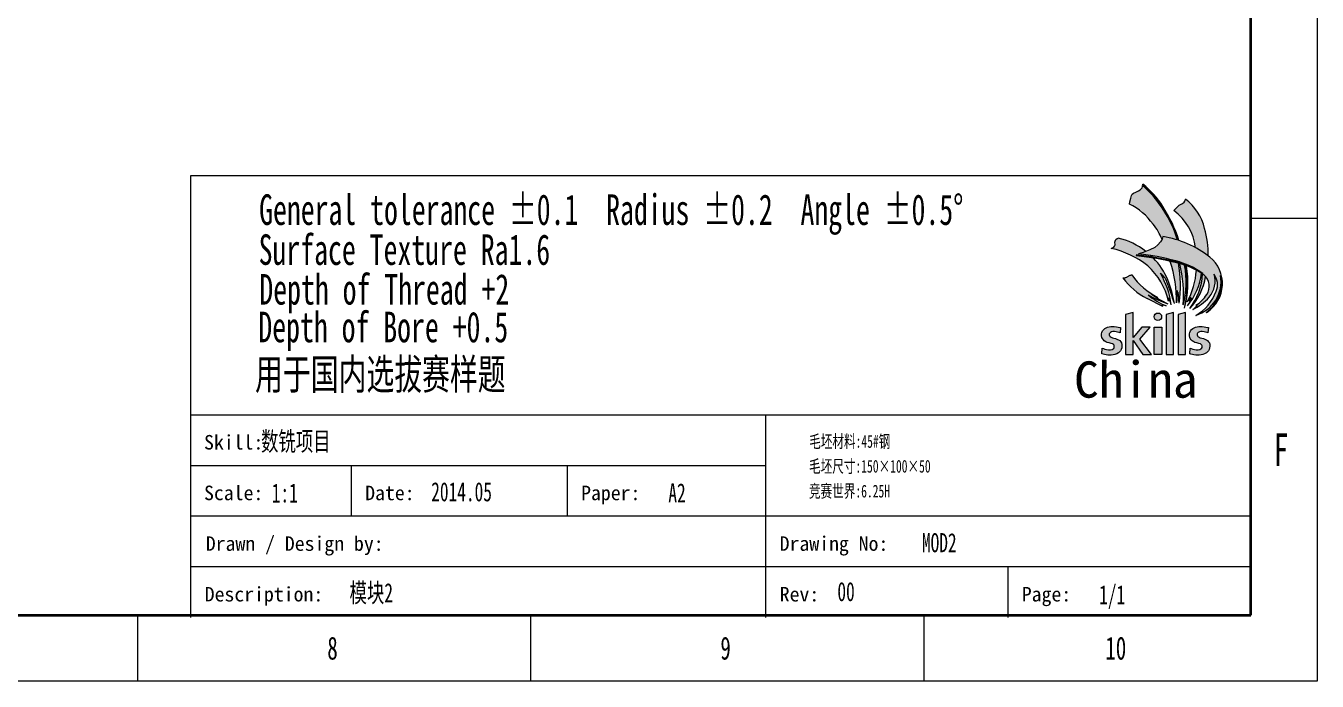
# Model space of a CAD drawing. Header units: millimetres. Extents: x 1769 to 2397, y -666 to -223.
# Drawn here: x 2190.7 to 2396.7, y -666.2 to -561.6 of the extents above; entities that cross this region are included whole.
import ezdxf

# ---------------------------------------------------------------- set-up
doc = ezdxf.new("R2010")
doc.units = ezdxf.units.MM
for name, color, linetype, lineweight in [('ACAD0', 7, 'Continuous', 0), ('ACADLOGO', 7, 'Continuous', 0), ('ACADTitle Block', 7, 'Continuous', 0), ('EB0', 7, 'Continuous', 35)]:
    doc.layers.add(name, color=color, linetype=linetype, lineweight=lineweight)
doc.styles.add('UserTxtStyle1', font='')
doc.styles.add('UserTxtStyle2', font='', dxfattribs={"width": 0.667})
doc.styles.add('标准', font='', dxfattribs={"width": 0.667})
doc.styles.get('UserTxtStyle1').set_extended_font_data('宋体')
doc.styles.get('UserTxtStyle2').set_extended_font_data('宋体')
doc.styles.get('标准').set_extended_font_data('宋体')

msp = doc.modelspace()

# ---------------------------------------------------------------- hatches: boundary and pattern name
at = {"layer": 'ACADLOGO', "linetype": 'Continuous'}
h = msp.add_hatch(color=0, dxfattribs=at)
edge = h.paths.add_edge_path(flags=0)
edge.add_line((2368.871767838812, -587.1145269222765), (2368.851703838812, -587.285070922276))
edge.add_line((2368.851703838812, -587.2850709222761), (2368.811575838812, -587.4606309222767))
edge.add_line((2368.811575838812, -587.4606309222764), (2368.69119183881, -587.601078922278))
edge.add_line((2368.69119183881, -587.6010789222779), (2368.500583838812, -587.8117509222762))
edge.add_line((2368.500583838812, -587.8117509222762), (2368.204639838812, -587.9873109222763))
edge.add_line((2368.204639838812, -587.9873109222764), (2367.798343838812, -588.1879509222765))
edge.add_line((2367.798343838812, -588.1879509222766), (2367.442207838812, -588.3183669222766))
edge.add_line((2367.442207838812, -588.3183669222766), (2367.226519838812, -588.4939269222767))
edge.add_line((2367.226519838811, -588.4939269222767), (2367.086071838811, -588.7196469222765))
edge.add_line((2367.086071838812, -588.7196469222764), (2366.965687838812, -589.1108949222762))
edge.add_line((2366.965687838811, -589.1108949222763), (2366.855335838811, -589.7027829222798))
edge.add_line((2366.855335838811, -589.7027829222797), (2366.770063838811, -590.0689509222773))
edge.add_arc((2362.151089878538, -599.2725144459642), 10.29759690317237, 35.52355867854192, 63.3493902927853, ccw=False)
edge.add_arc((2363.984042079858, -598.8431671827501), 8.586203224020808, 21.361839735074398, 40.30416290533918, ccw=False)
edge.add_line((2371.980361339844, -595.7155859933076), (2372.004304589032, -595.6765473805626))
edge.add_line((2372.004304589031, -595.6765473805625), (2372.091170481652, -595.2425154754438))
edge.add_arc((2369.432406754117, -611.4257950554887), 16.40023056315815, 72.17100237063869, 80.67017738832612, ccw=False)
edge.add_arc((2355.985075457242, -601.5243852789841), 19.33160258223776, 17.18350098124907, 48.1938310651717)
h = msp.add_hatch(color=0, dxfattribs=at)
edge = h.paths.add_edge_path(flags=0)
edge.add_line((2375.698543838812, -589.2864549222764), (2375.668447838812, -589.4820789222767))
edge.add_line((2375.668447838812, -589.4820789222766), (2375.598223838814, -589.5874149222749))
edge.add_line((2375.598223838813, -589.5874149222751), (2375.477839838812, -589.7529429222768))
edge.add_line((2375.477839838811, -589.7529429222767), (2375.247103838812, -589.9636149222761))
edge.add_line((2375.247103838812, -589.9636149222762), (2375.021383838812, -590.1140949222765))
edge.add_line((2375.021383838813, -590.1140949222764), (2374.695343838813, -590.2445109222766))
edge.add_line((2374.695343838812, -590.2445109222766), (2374.379335838808, -590.5504869222736))
edge.add_line((2374.379335838808, -590.5504869222735), (2374.153615838813, -590.7711909222764))
edge.add_line((2374.153615838813, -590.7711909222763), (2373.877735838812, -591.1172949222764))
edge.add_arc((2368.659544265188, -598.1088250333911), 8.724162801877561, 6.996240907547474, 53.26384797788438, ccw=False)
edge.add_arc((2369.43240675412, -611.4257950554789), 16.40023056314818, 52.82346447024332, 61.257910540370176, ccw=False)
edge.add_arc((2362.62425823845, -598.3059234184881), 16.71844528403523, 359.8199478244997, 375.0621147380313)
edge.add_arc((2370.744523852984, -595.8848729215541), 8.251147442215258, 13.48081842133789, 53.10117937491386)
h = msp.add_hatch(color=0, dxfattribs=at)
edge = h.paths.add_edge_path(flags=0)
edge.add_line((2364.951832590071, -595.5017351865639), (2364.833246554389, -595.5525228830853))
edge.add_line((2364.833246554388, -595.5525228830851), (2364.621486156902, -595.7556738456825))
edge.add_line((2364.621486156902, -595.7556738456825), (2364.485959449238, -595.9926834491389))
edge.add_line((2364.485959449239, -595.992683449139), (2364.460548108314, -596.1450467152149))
edge.add_line((2364.460548108314, -596.1450467152148), (2364.469018777258, -596.5598132564976))
edge.add_line((2364.469018777258, -596.5598132564977), (2364.375620004823, -596.8042321128969))
edge.add_line((2364.375620004823, -596.8042321128968), (2364.279628856759, -596.9398506014713))
edge.add_line((2364.279628856758, -596.9398506014712), (2364.057856548767, -597.0820849231297))
edge.add_line((2364.057856548768, -597.0820849231299), (2363.854045748063, -597.1494124671293))
edge.add_arc((2360.588641485546, -611.5450203179788), 14.76131397921975, 51.81833204764189, 77.2196730356381, ccw=False)
edge.add_arc((2362.295039229137, -608.0200351351269), 10.9676970990285, 12.878216281048083, 47.4380273107671, ccw=False)
edge.add_line((2372.986854907152, -605.575560311487), (2372.985969916858, -605.0639681291022))
edge.add_arc((2371.038234024238, -605.8674715475787), 2.106962944834603, 7.993525239898418, 22.417715201899398, ccw=False)
edge.add_arc((2370.558541596623, -604.9236709077994), 2.64742220423409, 345.7693772199432, 351.2846473743101)
edge.add_arc((2370.051563683726, -606.8009216488628), 3.455023497831002, 10.851574001743074, 25.292054501785117, ccw=False)
edge.add_arc((2360.304875906972, -607.8820560046587), 13.25353398276987, 7.507249241403746, 30.6902848920855)
edge.add_arc((2369.689520377611, -603.7358888445364), 3.302499683228351, 22.040829745956785, 52.4529778923565, ccw=False)
edge.add_arc((2329.063923314441, -619.3978736710909), 46.84213137174986, 16.67766693672928, 21.150205348320583, ccw=False)
edge.add_arc((2356.646646863649, -608.6398698883842), 17.49623000824338, 8.827872235089899, 21.7338583045693)
edge.add_arc((2362.28615597386, -606.7548198432938), 11.56450371238421, 23.40492007291847, 44.16305710908706)
edge.add_arc((2363.220018342394, -643.4979892123337), 45.40106652646668, 80.66794682832526, 84.13948779156553)
edge.add_line((2367.855783735925, -598.3342147801985), (2367.870673414601, -598.2058768675752))
edge.add_arc((2363.234908021072, -643.3696512996718), 45.40106652642788, 80.88414259201198, 84.13948779156692, ccw=False)
edge.add_arc((2362.286155973812, -606.7548198433504), 11.56450371245889, 45.24914163079998, 47.12937342779782)
edge.add_arc((2363.452734119071, -638.3492410689136), 40.62644559504095, 80.50574931677018, 83.23258990699442)
edge.add_line((2368.240119904243, -598.0058522792898), (2368.935046379302, -597.7888361502194))
edge.add_line((2368.935046379303, -597.7888361502195), (2369.400568681693, -597.6376449554027))
edge.add_arc((2362.286155973861, -606.7548198432938), 11.5645037123838, 52.03398567503173, 76.67319147507472)
h = msp.add_hatch(color=0, dxfattribs=at)
edge = h.paths.add_edge_path(flags=0)
edge.add_arc((2374.549153823327, -603.6012607097249), 4.03125506737598, 305.0219720567988, 320.15764661938954, ccw=False)
edge.add_arc((2373.419080479517, -599.5415497451235), 8.126685986345288, 295.070706064348, 318.4506118764751)
edge.add_arc((2376.565714138542, -602.397012906422), 3.878186384504402, 319.188298739165, 377.1170222555376)
edge.add_arc((2378.0437167782, -602.9163348568194), 2.77919407329419, -22.649573049233823, 36.69614501656861, ccw=False)
edge.add_arc((2373.947100747026, -601.6498477355), 7.059429504856031, 298.7522710922288, 340.6699429281509, ccw=False)
edge.add_arc((2375.764340812867, -602.4387447475416), 5.6261369759057, 286.2940818205278, 369.6445470915586)
edge.add_arc((2375.938874606968, -602.7663627326043), 5.52020638195591, -56.38069604085882, 13.302906462239605, ccw=False)
edge.add_line((2378.995259108092, -607.3632303922913), (2379.156164527242, -607.3217995782381))
edge.add_arc((2376.176584374754, -602.7776410765911), 5.433900475091123, 303.2526391067685, 410.9735498392466)
edge.add_arc((2369.432406754118, -611.4257950554853), 16.40023056315444, 51.69433678803943, 80.67017738833012)
edge.add_line((2372.091170481652, -595.2425154754438), (2372.004304589032, -595.6765473805627))
edge.add_line((2372.004304589031, -595.6765473805627), (2371.729229761829, -596.125047062922))
edge.add_line((2371.729229761829, -596.1250470629219), (2371.323855929219, -596.6024821232503))
edge.add_line((2371.323855929219, -596.6024821232505), (2370.802661239402, -597.0220464276407))
edge.add_line((2370.802661239402, -597.0220464276405), (2370.03534668697, -597.3837397995807))
edge.add_line((2370.03534668697, -597.3837397995807), (2369.5141516642, -597.6007557521401))
edge.add_line((2369.5141516642, -597.6007557521401), (2368.935046379303, -597.7888361502188))
edge.add_line((2368.935046379303, -597.7888361502188), (2368.240119904244, -598.0058522792899))
edge.add_arc((2363.452734119074, -638.3492410688974), 40.62644559502441, 74.73642940440197, 83.23258990699912, ccw=False)
edge.add_arc((2371.597237172886, -610.3476996612284), 11.47881201218669, 53.049276522544176, 77.16063448157581, ccw=False)
edge.add_arc((2371.986371448729, -610.3450771237389), 11.24705326552896, 54.6256559468963, 78.00565915303162)
edge.add_arc((2363.234908021072, -643.3696512996877), 45.40106652644395, 75.86305699147712, 84.13948779156378)
edge.add_line((2367.8706734146, -598.2058768675753), (2367.855783735924, -598.3342147801986))
edge.add_arc((2363.220018342397, -643.4979892123005), 45.40106652643355, 75.86305699147562, 84.13948779156408, ccw=False)
edge.add_arc((2371.798470857348, -611.0707246639782), 11.86736249660118, 54.681727761157276, 77.78789682810492, ccw=False)
edge.add_arc((2377.180750092602, -603.1945045919305), 2.334749126251721, -34.74010416945288, 50.71047529177201, ccw=False)
edge.add_arc((2374.355099963532, -601.461959400751), 5.647093793401127, 302.24335315774823, 327.1524751589434, ccw=False)
edge.add_line((2377.367917114919, -606.2382132804959), (2377.644392344368, -606.183994903581))
h = msp.add_hatch(color=0, dxfattribs=at)
edge = h.paths.add_edge_path(flags=0)
edge.add_arc((2371.798470857324, -611.070724664091), 11.86736249671666, 76.41541564136084, 77.78789682810515)
edge.add_arc((2363.220018342423, -643.4979892121966), 45.4010665263263, 75.86305699147503, 77.18266177732058)
edge.add_arc((2354.355999771668, -605.4458645634885), 19.93061742801813, -1.2078975632616107, 18.17767584685589, ccw=False)
edge.add_arc((2479.541301836455, -610.7506801729024), 105.3723920474063, 176.2436448772048, 177.3430277867931, ccw=False)
edge.add_arc((2309.722475050783, -608.3847639098109), 64.83178735564381, 3.1777345665021812, 4.013283260198989, ccw=False)
edge.add_arc((2356.814430860362, -602.5970413247486), 17.77604507959235, 352.9106401115639, 355.1072302786982)
edge.add_arc((2361.992581946841, -606.1339996416151), 12.69499055855618, 1.0812998471611195, 9.159439275176908, ccw=False)
edge.add_arc((2355.786543370786, -603.0096119416975), 19.11767847199944, 351.3210308641015, 370.470529866463)
edge = h.paths.add_edge_path(flags=0)
edge.add_arc((2371.798470857349, -611.0707246639803), 11.86736249660305, 71.41686776271615, 75.34145320757085)
edge.add_arc((2353.218828601616, -604.7433657368703), 22.18957206388568, -3.687064887920826, 13.430121189079784, ccw=False)
edge.add_arc((2360.863706434364, -602.4948162128859), 14.9573881280117, 345.7749593067709, 370.2933914069721)
edge = h.paths.add_edge_path(flags=0)
edge.add_arc((2371.798470857408, -611.0707246638102), 11.86736249642325, 70.0155009876981, 70.6248180552723)
edge.add_arc((2358.79000599634, -602.83267232383), 17.20159472823665, -12.965085414683415, 9.89920390713769, ccw=False)
edge.add_arc((2360.919822210188, -602.6475029839663), 15.18189652465956, 344.5497847944736, 370.3575120436284)
h = msp.add_hatch(color=0, dxfattribs=at)
edge = h.paths.add_edge_path(flags=0)
edge.add_line((2372.641060493433, -606.3435604616251), (2372.083523503165, -606.1564616648153))
edge.add_arc((2372.075544429634, -606.1802385608611), 0.02507999999997534, 71.44922801326013, 224.9596994101157)
edge.add_line((2372.057797722076, -606.1979603206747), (2372.139769265785, -606.2800472595277))
edge.add_line((2372.139769265786, -606.2800472595276), (2371.995051268885, -606.2103229119332))
edge.add_arc((2371.97545675974, -606.2509927526922), 0.0451440000000345, 64.27548452742332, 226.1296737182818)
edge.add_line((2371.944170678476, -606.2835375196311), (2372.088161654699, -606.4219595704621))
edge.add_line((2372.088161654699, -606.4219595704623), (2369.583735941244, -605.1525211087145))
edge.add_arc((2374.43751177541, -595.5766957554694), 10.73571474305252, 215.8325445868341, 243.1205496540117, ccw=False)
edge.add_line((2365.733730450008, -601.8615793410078), (2365.80055459612, -601.8292160181765))
edge.add_line((2365.80055459612, -601.8292160181762), (2365.913876970574, -601.8341398106013))
edge.add_line((2365.913876970574, -601.8341398106014), (2366.02719967798, -601.8366016185581))
edge.add_line((2366.02719967798, -601.8366016185581), (2366.123277726897, -601.8193686098377))
edge.add_line((2366.123277726898, -601.8193686098379), (2366.219355442862, -601.784902768909))
edge.add_line((2366.219355442861, -601.7849027689089), (2366.344995763474, -601.7602843363185))
edge.add_line((2366.344995763474, -601.7602843363185), (2366.431219388872, -601.7085854866693))
edge.add_line((2366.431219388873, -601.7085854866694), (2366.495271310499, -601.6544246525519))
edge.add_line((2366.4952713105, -601.6544246525517), (2366.593812882059, -601.5756455623554))
edge.add_line((2366.593812882058, -601.5756455623556), (2366.670182416892, -601.5288703286199))
edge.add_line((2366.670182416892, -601.5288703286197), (2366.771187511093, -601.4944044876909))
edge.add_line((2366.771187511093, -601.4944044876908), (2366.899291354347, -601.44270546153))
edge.add_line((2366.899291354347, -601.44270546153), (2367.010150539112, -601.4033160046877))
edge.add_line((2367.010150539112, -601.4033160046878), (2367.111155300359, -601.3885448039242))
edge.add_line((2367.111155300358, -601.388544803924), (2367.165632437536, -601.3853957243008))
edge.add_arc((2376.518844137165, -594.7912907935237), 11.44398483641823, 215.1842076901024, 242.7986254400456)
edge.add_arc((2380.956637327863, -584.9067839333737), 22.27125071343218, 241.3439692478108, 244.2687931070939, ccw=False)
edge.add_arc((2378.687897290742, -593.0252468179043), 14.18732834029028, 233.6380495327023, 245.9339158963239)
edge.add_arc((2377.356484548824, -591.9873151194848), 14.6838534879806, 238.74461167749212, 252.3423397164299, ccw=False)
edge.add_arc((2376.970795430052, -596.13495101467), 11.08883724571541, 229.2858983786701, 247.0169449302683)
h = msp.add_hatch(color=0, dxfattribs=at)
edge = h.paths.add_edge_path(flags=0)
edge.add_arc((2371.798470857359, -611.0707246639612), 11.86736249658163, 56.87870708329248, 61.58428659893202)
edge.add_arc((2365.450400945815, -599.9373375507524), 12.01550239174629, 331.3470531972638, 356.68009985226934, ccw=False)
edge.add_arc((2371.761933081831, -602.1853187469707), 5.500828931066747, 320.3035781122948, 330.1128746053229)
edge.add_arc((2374.882358691198, -604.6541241289136), 1.671161333183613, 328.05697752487094, 350.62520234852417, ccw=False)
edge.add_arc((2373.474383575598, -603.1320962042272), 3.711673736317364, 319.5880576153234, 329.935491934773)
edge.add_arc((2372.087628808516, -603.5178112826649), 4.829422954611221, 324.8133535092609, 342.23229792363213, ccw=False)
edge.add_arc((2368.13784596722, -599.7924524400852), 10.23311346269655, 320.5057039825687, 352.4803446685187)
edge = h.paths.add_edge_path(flags=0)
edge.add_arc((2377.180750092599, -603.1945045919323), 2.334749126255703, 41.75054082280241, 50.71047529172193)
edge.add_arc((2371.798470857067, -611.0707246643921), 11.86736249710207, 54.68172776120056, 55.89980459671243)
edge.add_arc((2368.11332056556, -600.5246440012412), 10.36347624534542, 323.0995424720904, 356.0205519694335, ccw=False)
edge.add_arc((2369.453702960556, -600.1406899512839), 9.586827383982504, 316.4396219205403, 351.0035014117587)
for points in [[(2367.346903838812, -611.8640653484862), (2368.902410385264, -614.0855589222764), (2370.289384417744, -614.0855589222764), (2368.430359838812, -611.6628309222764), (2370.059213330056, -609.7216389222766), (2368.749628737399, -609.7216389222766), (2367.346903838812, -611.3933413595879), (2367.346903838812, -607.3691349222764), (2366.143063838812, -607.7202549222765), (2366.143063838812, -614.0855589222764), (2367.346903838812, -614.0855589222764)], [(2373.817543838812, -607.3691349222764), (2372.613703838811, -607.7202549222765), (2372.613703838811, -614.0855589222764), (2373.817543838812, -614.0855589222764)], [(2375.723623838812, -607.3691349222764), (2374.519783838812, -607.7202549222765), (2374.519783838812, -614.0855589222764), (2375.723623838812, -614.0855589222764)], [(2362.366015838812, -613.9852389222764), (2362.436239838812, -613.0622949222765), (2362.606783838812, -613.1525829222766), (2362.842535838811, -613.2378549222766), (2363.108383838811, -613.3181109222766), (2363.404327838812, -613.3532229222764), (2363.730367838812, -613.3582389222764), (2363.986183838811, -613.3080789222764), (2364.156727838812, -613.2127749222765), (2364.257047838812, -613.1124549222765), (2364.322255838812, -612.9970869222765), (2364.342319838812, -612.8817189222765), (2364.342319838812, -612.7262229222764), (2364.312223838812, -612.6058389222766), (2364.206887838812, -612.4754229222766), (2364.081487838812, -612.4051989222763), (2363.830687838812, -612.3199269222765), (2363.514679838811, -612.2497029222765), (2363.193655838812, -612.1493829222765), (2362.993015838812, -612.0540789222765), (2362.752247838812, -611.9086149222763), (2362.606783838812, -611.7631509222764), (2362.446271838811, -611.5574949222765), (2362.366015838812, -611.3769189222763), (2362.320871838812, -611.0960229222763), (2362.315855838812, -610.8101109222765), (2362.350967838812, -610.5793749222765), (2362.486399838813, -610.3034949222764), (2362.661959838812, -610.0827909222766), (2362.852567838812, -609.9323109222765), (2363.058223838812, -609.8219589222764), (2363.268895838812, -609.7366869222766), (2363.529727838813, -609.6614469222765), (2363.800591838812, -609.6213189222766), (2364.031327838812, -609.6012549222766), (2364.357367838811, -609.6213189222766), (2364.678391838812, -609.6664629222763), (2364.949255838812, -609.7015749222766), (2365.215103838812, -609.7617669222765), (2365.350535838812, -609.7868469222764), (2365.265263838812, -610.6395669222765), (2365.124815838812, -610.5843909222764), (2364.874015838812, -610.5241989222765), (2364.653311838812, -610.4640069222763), (2364.367399838812, -610.4339109222764), (2364.136663838812, -610.4339109222764), (2363.895895838812, -610.4740389222765), (2363.730367838812, -610.5593109222765), (2363.620015838812, -610.6696629222764), (2363.554807838812, -610.7749989222765), (2363.534743838812, -610.9455429222766), (2363.574871838812, -611.1160869222764), (2363.675191838812, -611.2364709222765), (2363.855767838812, -611.3468229222766), (2364.046375838811, -611.4070149222765), (2364.302191838812, -611.4772389222766), (2364.568039838812, -611.5625109222764), (2364.863983838812, -611.6778789222766), (2365.039543838812, -611.7631509222764), (2365.220119838812, -611.8785189222764), (2365.375615838812, -612.0691269222765), (2365.490983838811, -612.2547189222765), (2365.546159838812, -612.4754229222766), (2365.556191838812, -612.7362549222765), (2365.531111838813, -613.0121349222765), (2365.470919838812, -613.2729669222764), (2365.350535838812, -613.4836389222766), (2365.205071838812, -613.6792629222765), (2365.014463838812, -613.8498069222766), (2364.733567838812, -613.9752069222765), (2364.442639838811, -614.1006069222764), (2364.166759838812, -614.1658149222766), (2363.870815838812, -614.1908949222765), (2363.319055838811, -614.1858789222764), (2363.033143838812, -614.1507669222764), (2362.777327838812, -614.1006069222764), (2362.561639838812, -614.0454309222765)], [(2376.395767838811, -613.9852389222764), (2376.465991838812, -613.0622949222765), (2376.636535838812, -613.1525829222766), (2376.872287838812, -613.2378549222766), (2377.138135838813, -613.3181109222766), (2377.434079838812, -613.3532229222764), (2377.760119838812, -613.3582389222764), (2378.015935838812, -613.3080789222764), (2378.186479838811, -613.2127749222765), (2378.286799838812, -613.1124549222765), (2378.352007838812, -612.9970869222765), (2378.372071838812, -612.8817189222765), (2378.372071838812, -612.7262229222764), (2378.341975838812, -612.6058389222766), (2378.236639838812, -612.4754229222766), (2378.111239838811, -612.4051989222763), (2377.860439838812, -612.3199269222765), (2377.544431838812, -612.2497029222765), (2377.223407838812, -612.1493829222765), (2377.022767838812, -612.0540789222765), (2376.781999838812, -611.9086149222763), (2376.636535838812, -611.7631509222764), (2376.476023838812, -611.5574949222765), (2376.395767838811, -611.3769189222763), (2376.350623838812, -611.0960229222763), (2376.345607838812, -610.8101109222765), (2376.380719838812, -610.5793749222765), (2376.516151838811, -610.3034949222764), (2376.691711838812, -610.0827909222766), (2376.882319838812, -609.9323109222765), (2377.087975838812, -609.8219589222764), (2377.298647838812, -609.7366869222766), (2377.559479838811, -609.6614469222765), (2377.830343838812, -609.6213189222766), (2378.061079838812, -609.6012549222766), (2378.387119838812, -609.6213189222766), (2378.708143838812, -609.6664629222763), (2378.979007838811, -609.7015749222766), (2379.244855838812, -609.7617669222765), (2379.380287838812, -609.7868469222764), (2379.295015838811, -610.6395669222765), (2379.154567838812, -610.5843909222764), (2378.903767838811, -610.5241989222765), (2378.683063838812, -610.4640069222763), (2378.397151838812, -610.4339109222764), (2378.166415838812, -610.4339109222764), (2377.925647838812, -610.4740389222765), (2377.760119838812, -610.5593109222765), (2377.649767838811, -610.6696629222764), (2377.584559838811, -610.7749989222765), (2377.564495838812, -610.9455429222766), (2377.604623838813, -611.1160869222764), (2377.704943838812, -611.2364709222765), (2377.885519838812, -611.3468229222766), (2378.076127838812, -611.4070149222765), (2378.331943838812, -611.4772389222766), (2378.597791838812, -611.5625109222764), (2378.893735838812, -611.6778789222766), (2379.069295838812, -611.7631509222764), (2379.249871838812, -611.8785189222764), (2379.405367838812, -612.0691269222765), (2379.520735838812, -612.2547189222765), (2379.575911838812, -612.4754229222766), (2379.585943838812, -612.7362549222765), (2379.560863838812, -613.0121349222765), (2379.500671838812, -613.2729669222764), (2379.380287838812, -613.4836389222766), (2379.234823838812, -613.6792629222765), (2379.044215838812, -613.8498069222766), (2378.763319838812, -613.9752069222765), (2378.472391838813, -614.1006069222764), (2378.196511838812, -614.1658149222766), (2377.900567838812, -614.1908949222765), (2377.348807838812, -614.1858789222764), (2377.062895838812, -614.1507669222764), (2376.807079838812, -614.1006069222764), (2376.591391838812, -614.0454309222765)]]:
    msp.add_hatch(color=0, dxfattribs=at).paths.add_polyline_path(points, flags=0)
h = msp.add_hatch(color=0, dxfattribs=at)
h.paths.add_polyline_path([(2371.906447838812, -609.7216389222766), (2371.911463838812, -609.7266549222765), (2371.911463838812, -614.0855589222764), (2370.707623838813, -614.0855589222764), (2370.707623838813, -609.7216389222766)], flags=0)
edge = h.paths.add_edge_path(flags=0)
edge.add_arc((2371.307035838811, -608.0663589222764), 0.5994120000000223, 0, 360)
at = {"layer": 'ACADTitle Block', "linetype": 'Continuous'}
h = msp.add_hatch(color=0, dxfattribs=at)
edge = h.paths.add_edge_path(flags=0)
edge.add_line((2368.920852943827, -586.894539872122), (2368.911895838813, -586.9841109222763))
edge.add_arc((2359.818798565068, -598.1708473647337), 14.41622316221398, 32.16934978381238, 50.894191698354405, ccw=False)
edge.add_arc((2353.350218447912, -602.6992569698424), 22.30616166577614, 17.86999953546251, 33.16903923594708, ccw=False)
edge.add_arc((2369.432406755423, -611.425795051567), 16.40023055902463, 71.38039949531048, 71.70637110947558, ccw=False)
edge.add_arc((2353.350626798024, -602.699109715173), 22.38096786809986, 17.72846148185041, 33.16593505644961)
edge.add_arc((2359.818798565069, -598.1708473647346), 14.49146316221449, 32.16934978378566, 51.09008821520163)

# ---------------------------------------------------------------- linework, layer by layer
at = {"layer": 'ACAD0', "color": 0, "linetype": 'Continuous'}
for p, q in [((2216.969687989724, -585.5763281139087), (2216.969687989724, -656.0949478934145)), ((2385.982593146461, -585.5763281139072), (2216.969687989724, -585.5763281139083)), ((2385.982593146461, -623.7549478934139), (2216.969687989724, -623.7549478934139)), ((2308.717047478401, -623.7549478934139), (2308.717047478401, -648.0099478934145)), ((2308.717047478401, -631.8399478934142), (2216.969687989724, -631.8399478934142)), ((2242.577538947781, -631.839947893414), (2242.577538947781, -639.9249478934142)), ((2277.033822904825, -631.8399478934142), (2277.033822904825, -639.9249478934142)), ((2288.710516672855, -639.9249478934142), (2216.969687989724, -639.9249478934142)), ((2385.982593146462, -639.9249478934142), (2288.710516672855, -639.9249478934142)), ((2385.982593146461, -648.009947893414), (2216.969687989724, -648.009947893414)), ((2308.717047478401, -648.0099478934145), (2308.717047478401, -656.0949478934141)), ((2347.349820312431, -648.0099478934138), (2347.349820312431, -656.0949478934136))]:
    msp.add_line(p, q, dxfattribs=at)
at = {"layer": 'ACADLOGO', "color": 5, "linetype": 'Continuous'}
for p, q in [((2368.851703838811, -587.2850709222765), (2368.871767838811, -587.1145269222767)), ((2368.911895838812, -586.9841109222765), (2368.920852943827, -586.8945398721222)), ((2366.855335838812, -589.7027829222767), (2366.965687838811, -589.1108949222765)), ((2366.965687838811, -589.1108949222765), (2367.086071838811, -588.7196469222766)), ((2367.086071838811, -588.7196469222766), (2367.226519838811, -588.4939269222765)), ((2367.226519838811, -588.4939269222765), (2367.442207838812, -588.3183669222766)), ((2367.442207838812, -588.3183669222766), (2367.798343838811, -588.1879509222766)), ((2367.798343838811, -588.1879509222766), (2368.204639838811, -587.9873109222766)), ((2368.204639838811, -587.9873109222766), (2368.500583838812, -587.8117509222767)), ((2368.500583838812, -587.8117509222767), (2368.691191838811, -587.6010789222765)), ((2368.691191838811, -587.6010789222765), (2368.811575838811, -587.4606309222767)), ((2368.811575838811, -587.4606309222767), (2368.851703838811, -587.2850709222765)), ((2366.770063838811, -590.0689509222774), (2366.855335838812, -589.7027829222767))]:
    msp.add_line(p, q, dxfattribs=at)
at = {"layer": 'ACADLOGO', "color": 96, "linetype": 'Continuous'}
for p, q in [((2375.668447838812, -589.4820789222766), (2375.698543838812, -589.2864549222767)), ((2373.877735838812, -591.1172949222765), (2374.153615838812, -590.7711909222766)), ((2374.153615838812, -590.7711909222766), (2374.379335838812, -590.5504869222765)), ((2374.379335838812, -590.5504869222765), (2374.695343838812, -590.2445109222766)), ((2374.695343838812, -590.2445109222766), (2375.021383838812, -590.1140949222764)), ((2375.021383838812, -590.1140949222764), (2375.247103838811, -589.9636149222766)), ((2375.247103838811, -589.9636149222766), (2375.477839838812, -589.7529429222767)), ((2375.477839838812, -589.7529429222767), (2375.598223838811, -589.5874149222765)), ((2375.598223838811, -589.5874149222765), (2375.668447838812, -589.4820789222766))]:
    msp.add_line(p, q, dxfattribs=at)
at = {"layer": 'ACADLOGO', "color": 1, "linetype": 'Continuous'}
for p, q in [((2364.833246554388, -595.5525228830853), (2364.951832590071, -595.5017351865639)), ((2363.854045748062, -597.1494124671293), (2364.057856548768, -597.0820849231299)), ((2364.057856548768, -597.0820849231299), (2364.279628856758, -596.9398506014712)), ((2364.279628856758, -596.9398506014712), (2364.375620004823, -596.8042321128968)), ((2364.375620004823, -596.8042321128968), (2364.469018777258, -596.5598132564973)), ((2364.460548108314, -596.1450467152155), (2364.485959449238, -595.9926834491395)), ((2364.469018777258, -596.5598132564973), (2364.460548108314, -596.1450467152155)), ((2364.485959449238, -595.9926834491395), (2364.621486156902, -595.7556738456827)), ((2364.621486156902, -595.7556738456827), (2364.833246554388, -595.5525228830853)), ((2372.985969916858, -605.0639681291024), (2372.986854907152, -605.575560311487))]:
    msp.add_line(p, q, dxfattribs=at)
at = {"layer": 'ACADLOGO', "color": 2, "linetype": 'Continuous'}
for p, q in [((2372.091170481652, -595.2425154754441), (2372.004304589031, -595.676547380563)), ((2370.03534668697, -597.3837397995807), (2369.514151664199, -597.6007557521403)), ((2370.802661239402, -597.0220464276407), (2370.03534668697, -597.3837397995807)), ((2371.323855929219, -596.6024821232505), (2370.802661239402, -597.0220464276407)), ((2371.729229761829, -596.1250470629221), (2371.323855929219, -596.6024821232505)), ((2372.004304589031, -595.676547380563), (2371.729229761829, -596.1250470629221)), ((2367.8706734146, -598.2058768675755), (2367.855783735925, -598.3342147801987)), ((2368.935046379302, -597.7888361502188), (2368.240119904243, -598.00585227929)), ((2369.514151664199, -597.6007557521403), (2368.935046379302, -597.7888361502188)), ((2377.367917114918, -606.2382132804961), (2377.644392344368, -606.1839949035813)), ((2378.995259108092, -607.3632303922915), (2379.156164527242, -607.3217995782383))]:
    msp.add_line(p, q, dxfattribs=at)
at = {"layer": 'ACADLOGO', "linetype": 'Continuous'}
for p, q in [((2366.431219388873, -601.7085854866694), (2366.495271310499, -601.6544246525519)), ((2366.495271310499, -601.6544246525519), (2366.593812882058, -601.5756455623556)), ((2366.593812882058, -601.5756455623556), (2366.670182416892, -601.52887032862)), ((2366.670182416892, -601.52887032862), (2366.771187511092, -601.494404487691)), ((2366.771187511092, -601.494404487691), (2366.899291354346, -601.44270546153)), ((2366.899291354346, -601.44270546153), (2367.010150539111, -601.4033160046878)), ((2367.010150539111, -601.4033160046878), (2367.111155300358, -601.3885448039242)), ((2367.111155300358, -601.3885448039242), (2367.165632437536, -601.385395724301)), ((2365.733730450008, -601.8615793410078), (2365.80055459612, -601.8292160181765)), ((2365.80055459612, -601.8292160181765), (2365.913876970573, -601.8341398106016)), ((2365.913876970573, -601.8341398106016), (2366.02719967798, -601.8366016185581)), ((2366.02719967798, -601.8366016185581), (2366.123277726897, -601.8193686098381)), ((2366.123277726897, -601.8193686098381), (2366.219355442861, -601.7849027689091)), ((2366.219355442861, -601.7849027689091), (2366.344995763474, -601.7602843363187)), ((2366.344995763474, -601.7602843363187), (2366.431219388873, -601.7085854866694)), ((2372.088161654699, -606.4219595704623), (2369.583735941244, -605.1525211087145)), ((2371.944170678476, -606.2835375196313), (2372.088161654699, -606.4219595704623)), ((2372.139769265785, -606.2800472595276), (2371.995051268885, -606.2103229119333)), ((2372.057797722076, -606.1979603206747), (2372.139769265785, -606.2800472595276)), ((2372.641060493432, -606.3435604616251), (2372.083523503165, -606.1564616648153)), ((2372.641060493416, -606.3435604616244), (2372.641060493432, -606.3435604616251))]:
    msp.add_line(p, q, dxfattribs=at)
at = {"layer": 'ACADLOGO', "color": 0, "linetype": 'Continuous'}
for p, q in [((2367.346903838812, -607.3691349222767), (2366.143063838812, -607.7202549222767)), ((2366.143063838812, -607.7202549222767), (2366.143063838812, -614.0855589222766)), ((2367.346903838812, -611.3933413595881), (2367.346903838812, -607.3691349222767)), ((2373.817543838812, -607.3691349222767), (2372.613703838811, -607.7202549222767)), ((2372.613703838811, -607.7202549222767), (2372.613703838811, -614.0855589222766)), ((2373.817543838812, -614.0855589222766), (2373.817543838812, -607.3691349222767)), ((2375.723623838812, -607.3691349222767), (2374.519783838811, -607.7202549222767)), ((2374.519783838811, -607.7202549222767), (2374.519783838811, -614.0855589222766)), ((2375.723623838812, -614.0855589222766), (2375.723623838812, -607.3691349222767)), ((2362.852567838811, -609.9323109222765), (2363.058223838812, -609.8219589222766)), ((2363.058223838812, -609.8219589222766), (2363.268895838812, -609.7366869222766)), ((2363.268895838812, -609.7366869222766), (2363.529727838812, -609.6614469222765)), ((2363.529727838812, -609.6614469222765), (2363.800591838812, -609.6213189222766)), ((2363.800591838812, -609.6213189222766), (2364.031327838812, -609.6012549222766)), ((2364.031327838812, -609.6012549222766), (2364.357367838811, -609.6213189222766)), ((2364.357367838811, -609.6213189222766), (2364.678391838812, -609.6664629222765)), ((2364.678391838812, -609.6664629222765), (2364.949255838812, -609.7015749222766)), ((2364.949255838812, -609.7015749222766), (2365.215103838812, -609.7617669222767)), ((2365.215103838812, -609.7617669222767), (2365.350535838812, -609.7868469222766)), ((2365.350535838812, -609.7868469222766), (2365.265263838811, -610.6395669222765)), ((2368.749628737398, -609.7216389222766), (2367.346903838812, -611.3933413595881)), ((2368.430359838811, -611.6628309222766), (2370.059213330056, -609.7216389222766)), ((2370.059213330056, -609.7216389222766), (2368.749628737398, -609.7216389222766)), ((2370.707623838812, -609.7216389222766), (2371.906447838812, -609.7216389222766)), ((2370.707623838812, -614.0855589222766), (2370.707623838812, -609.7216389222766)), ((2371.906447838812, -609.7216389222766), (2371.911463838812, -609.7266549222767)), ((2371.911463838812, -609.7266549222767), (2371.911463838812, -614.0855589222766)), ((2376.882319838812, -609.9323109222765), (2377.087975838812, -609.8219589222766)), ((2377.087975838812, -609.8219589222766), (2377.298647838811, -609.7366869222766)), ((2377.298647838811, -609.7366869222766), (2377.559479838811, -609.6614469222765)), ((2377.559479838811, -609.6614469222765), (2377.830343838812, -609.6213189222766)), ((2377.830343838812, -609.6213189222766), (2378.061079838812, -609.6012549222766)), ((2378.061079838812, -609.6012549222766), (2378.387119838811, -609.6213189222766)), ((2378.387119838811, -609.6213189222766), (2378.708143838811, -609.6664629222765)), ((2378.708143838811, -609.6664629222765), (2378.979007838811, -609.7015749222766)), ((2378.979007838811, -609.7015749222766), (2379.244855838812, -609.7617669222767)), ((2379.244855838812, -609.7617669222767), (2379.380287838811, -609.7868469222766)), ((2379.380287838811, -609.7868469222766), (2379.295015838811, -610.6395669222765)), ((2362.315855838811, -610.8101109222765), (2362.350967838811, -610.5793749222765)), ((2362.320871838812, -611.0960229222766), (2362.315855838811, -610.8101109222765)), ((2362.366015838812, -611.3769189222766), (2362.320871838812, -611.0960229222766)), ((2362.350967838811, -610.5793749222765), (2362.486399838812, -610.3034949222766)), ((2362.446271838811, -611.5574949222765), (2362.366015838812, -611.3769189222766)), ((2362.606783838812, -611.7631509222766), (2362.446271838811, -611.5574949222765)), ((2362.486399838812, -610.3034949222766), (2362.661959838812, -610.0827909222766)), ((2362.752247838811, -611.9086149222766), (2362.606783838812, -611.7631509222766)), ((2362.661959838812, -610.0827909222766), (2362.852567838811, -609.9323109222765)), ((2362.993015838812, -612.0540789222765), (2362.752247838811, -611.9086149222766)), ((2363.554807838812, -610.7749989222765), (2363.534743838812, -610.9455429222766)), ((2363.534743838812, -610.9455429222766), (2363.574871838812, -611.1160869222766)), ((2363.620015838811, -610.6696629222766), (2363.554807838812, -610.7749989222765)), ((2363.574871838812, -611.1160869222766), (2363.675191838812, -611.2364709222767)), ((2363.730367838812, -610.5593109222765), (2363.620015838811, -610.6696629222766)), ((2363.675191838812, -611.2364709222767), (2363.855767838812, -611.3468229222766)), ((2363.895895838812, -610.4740389222765), (2363.730367838812, -610.5593109222765)), ((2363.855767838812, -611.3468229222766), (2364.046375838811, -611.4070149222765)), ((2364.136663838812, -610.4339109222766), (2363.895895838812, -610.4740389222765)), ((2364.046375838811, -611.4070149222765), (2364.302191838812, -611.4772389222766)), ((2364.367399838812, -610.4339109222766), (2364.136663838812, -610.4339109222766)), ((2364.302191838812, -611.4772389222766), (2364.568039838811, -611.5625109222766)), ((2364.653311838812, -610.4640069222766), (2364.367399838812, -610.4339109222766)), ((2364.568039838811, -611.5625109222766), (2364.863983838811, -611.6778789222766)), ((2364.874015838812, -610.5241989222767), (2364.653311838812, -610.4640069222766)), ((2364.863983838811, -611.6778789222766), (2365.039543838811, -611.7631509222766)), ((2365.124815838812, -610.5843909222766), (2364.874015838812, -610.5241989222767)), ((2365.039543838811, -611.7631509222766), (2365.220119838812, -611.8785189222766)), ((2365.265263838811, -610.6395669222765), (2365.124815838812, -610.5843909222766)), ((2365.220119838812, -611.8785189222766), (2365.375615838812, -612.0691269222765)), ((2367.346903838812, -611.8640653484862), (2367.346903838812, -611.8640653484862)), ((2367.346903838812, -614.0855589222766), (2367.346903838812, -611.8640653484862)), ((2367.346903838812, -611.8640653484862), (2368.902410385263, -614.0855589222766)), ((2370.289384417744, -614.0855589222766), (2368.430359838811, -611.6628309222766)), ((2376.345607838812, -610.8101109222765), (2376.380719838812, -610.5793749222765)), ((2376.350623838812, -611.0960229222766), (2376.345607838812, -610.8101109222765)), ((2376.395767838811, -611.3769189222766), (2376.350623838812, -611.0960229222766)), ((2376.380719838812, -610.5793749222765), (2376.516151838811, -610.3034949222766)), ((2376.476023838812, -611.5574949222765), (2376.395767838811, -611.3769189222766)), ((2376.636535838811, -611.7631509222766), (2376.476023838812, -611.5574949222765)), ((2376.516151838811, -610.3034949222766), (2376.691711838812, -610.0827909222766)), ((2376.781999838812, -611.9086149222766), (2376.636535838811, -611.7631509222766)), ((2376.691711838812, -610.0827909222766), (2376.882319838812, -609.9323109222765)), ((2377.022767838812, -612.0540789222765), (2376.781999838812, -611.9086149222766)), ((2377.584559838811, -610.7749989222765), (2377.564495838812, -610.9455429222766)), ((2377.564495838812, -610.9455429222766), (2377.604623838812, -611.1160869222766)), ((2377.649767838811, -610.6696629222766), (2377.584559838811, -610.7749989222765)), ((2377.604623838812, -611.1160869222766), (2377.704943838812, -611.2364709222767)), ((2377.760119838812, -610.5593109222765), (2377.649767838811, -610.6696629222766)), ((2377.704943838812, -611.2364709222767), (2377.885519838812, -611.3468229222766)), ((2377.925647838812, -610.4740389222765), (2377.760119838812, -610.5593109222765)), ((2377.885519838812, -611.3468229222766), (2378.076127838812, -611.4070149222765)), ((2378.166415838811, -610.4339109222766), (2377.925647838812, -610.4740389222765)), ((2378.076127838812, -611.4070149222765), (2378.331943838812, -611.4772389222766)), ((2378.397151838812, -610.4339109222766), (2378.166415838811, -610.4339109222766)), ((2378.331943838812, -611.4772389222766), (2378.597791838812, -611.5625109222766)), ((2378.683063838812, -610.4640069222766), (2378.397151838812, -610.4339109222766)), ((2378.597791838812, -611.5625109222766), (2378.893735838812, -611.6778789222766)), ((2378.903767838811, -610.5241989222767), (2378.683063838812, -610.4640069222766)), ((2378.893735838812, -611.6778789222766), (2379.069295838812, -611.7631509222766)), ((2379.154567838812, -610.5843909222766), (2378.903767838811, -610.5241989222767)), ((2379.069295838812, -611.7631509222766), (2379.249871838812, -611.8785189222766)), ((2379.295015838811, -610.6395669222765), (2379.154567838812, -610.5843909222766)), ((2379.249871838812, -611.8785189222766), (2379.405367838811, -612.0691269222765)), ((2362.366015838812, -613.9852389222766), (2362.436239838811, -613.0622949222767)), ((2362.561639838811, -614.0454309222765), (2362.366015838812, -613.9852389222766)), ((2362.436239838811, -613.0622949222767), (2362.606783838812, -613.1525829222766)), ((2362.777327838811, -614.1006069222766), (2362.561639838811, -614.0454309222765)), ((2362.606783838812, -613.1525829222766), (2362.842535838811, -613.2378549222766)), ((2362.842535838811, -613.2378549222766), (2363.108383838811, -613.3181109222766)), ((2363.193655838812, -612.1493829222765), (2362.993015838812, -612.0540789222765)), ((2363.108383838811, -613.3181109222766), (2363.404327838812, -613.3532229222766)), ((2363.514679838811, -612.2497029222765), (2363.193655838812, -612.1493829222765)), ((2363.404327838812, -613.3532229222766), (2363.730367838812, -613.3582389222767)), ((2363.830687838812, -612.3199269222765), (2363.514679838811, -612.2497029222765)), ((2363.730367838812, -613.3582389222767), (2363.986183838811, -613.3080789222766)), ((2364.081487838812, -612.4051989222766), (2363.830687838812, -612.3199269222765)), ((2363.986183838811, -613.3080789222766), (2364.156727838812, -613.2127749222765)), ((2364.206887838812, -612.4754229222766), (2364.081487838812, -612.4051989222766)), ((2364.156727838812, -613.2127749222765), (2364.257047838812, -613.1124549222765)), ((2364.312223838811, -612.6058389222766), (2364.206887838812, -612.4754229222766)), ((2364.257047838812, -613.1124549222765), (2364.322255838812, -612.9970869222767)), ((2364.342319838812, -612.7262229222766), (2364.312223838811, -612.6058389222766)), ((2364.322255838812, -612.9970869222767), (2364.342319838812, -612.8817189222765)), ((2364.342319838812, -612.8817189222765), (2364.342319838812, -612.7262229222766)), ((2364.733567838812, -613.9752069222767), (2364.442639838811, -614.1006069222766)), ((2365.014463838812, -613.8498069222766), (2364.733567838812, -613.9752069222767)), ((2365.205071838812, -613.6792629222767), (2365.014463838812, -613.8498069222766)), ((2365.350535838812, -613.4836389222766), (2365.205071838812, -613.6792629222767)), ((2365.470919838812, -613.2729669222766), (2365.350535838812, -613.4836389222766)), ((2365.375615838812, -612.0691269222765), (2365.490983838811, -612.2547189222765)), ((2365.531111838812, -613.0121349222767), (2365.470919838812, -613.2729669222766)), ((2365.490983838811, -612.2547189222765), (2365.546159838812, -612.4754229222766)), ((2365.556191838811, -612.7362549222765), (2365.531111838812, -613.0121349222767)), ((2365.546159838812, -612.4754229222766), (2365.556191838811, -612.7362549222765)), ((2376.395767838811, -613.9852389222766), (2376.465991838812, -613.0622949222767)), ((2376.591391838812, -614.0454309222765), (2376.395767838811, -613.9852389222766)), ((2376.465991838812, -613.0622949222767), (2376.636535838811, -613.1525829222766)), ((2376.807079838812, -614.1006069222766), (2376.591391838812, -614.0454309222765)), ((2376.636535838811, -613.1525829222766), (2376.872287838812, -613.2378549222766)), ((2376.872287838812, -613.2378549222766), (2377.138135838813, -613.3181109222766)), ((2377.223407838812, -612.1493829222765), (2377.022767838812, -612.0540789222765)), ((2377.138135838813, -613.3181109222766), (2377.434079838812, -613.3532229222766)), ((2377.544431838812, -612.2497029222765), (2377.223407838812, -612.1493829222765)), ((2377.434079838812, -613.3532229222766), (2377.760119838812, -613.3582389222767)), ((2377.860439838812, -612.3199269222765), (2377.544431838812, -612.2497029222765)), ((2377.760119838812, -613.3582389222767), (2378.015935838812, -613.3080789222766)), ((2378.111239838811, -612.4051989222766), (2377.860439838812, -612.3199269222765)), ((2378.015935838812, -613.3080789222766), (2378.186479838811, -613.2127749222765)), ((2378.236639838811, -612.4754229222766), (2378.111239838811, -612.4051989222766)), ((2378.186479838811, -613.2127749222765), (2378.286799838812, -613.1124549222765)), ((2378.341975838811, -612.6058389222766), (2378.236639838811, -612.4754229222766)), ((2378.286799838812, -613.1124549222765), (2378.352007838812, -612.9970869222767)), ((2378.372071838811, -612.7262229222766), (2378.341975838811, -612.6058389222766)), ((2378.352007838812, -612.9970869222767), (2378.372071838811, -612.8817189222765)), ((2378.372071838811, -612.8817189222765), (2378.372071838811, -612.7262229222766)), ((2378.763319838811, -613.9752069222767), (2378.472391838812, -614.1006069222766)), ((2379.044215838812, -613.8498069222766), (2378.763319838811, -613.9752069222767)), ((2379.234823838811, -613.6792629222767), (2379.044215838812, -613.8498069222766)), ((2379.380287838811, -613.4836389222766), (2379.234823838811, -613.6792629222767)), ((2379.500671838811, -613.2729669222766), (2379.380287838811, -613.4836389222766)), ((2379.405367838811, -612.0691269222765), (2379.520735838812, -612.2547189222765)), ((2379.560863838812, -613.0121349222767), (2379.500671838811, -613.2729669222766)), ((2379.520735838812, -612.2547189222765), (2379.575911838811, -612.4754229222766)), ((2379.585943838812, -612.7362549222765), (2379.560863838812, -613.0121349222767)), ((2379.575911838811, -612.4754229222766), (2379.585943838812, -612.7362549222765)), ((2363.033143838811, -614.1507669222766), (2362.777327838811, -614.1006069222766)), ((2363.319055838811, -614.1858789222766), (2363.033143838811, -614.1507669222766)), ((2363.870815838812, -614.1908949222765), (2363.319055838811, -614.1858789222766)), ((2364.166759838811, -614.1658149222766), (2363.870815838812, -614.1908949222765)), ((2364.442639838811, -614.1006069222766), (2364.166759838811, -614.1658149222766)), ((2366.143063838812, -614.0855589222766), (2367.346903838812, -614.0855589222766)), ((2368.902410385263, -614.0855589222766), (2370.289384417744, -614.0855589222766)), ((2371.911463838812, -614.0855589222766), (2370.707623838812, -614.0855589222766)), ((2372.613703838811, -614.0855589222766), (2373.817543838812, -614.0855589222766)), ((2374.519783838811, -614.0855589222766), (2375.723623838812, -614.0855589222766)), ((2377.062895838812, -614.1507669222766), (2376.807079838812, -614.1006069222766)), ((2377.348807838812, -614.1858789222766), (2377.062895838812, -614.1507669222766)), ((2377.900567838811, -614.1908949222765), (2377.348807838812, -614.1858789222766)), ((2378.196511838812, -614.1658149222766), (2377.900567838811, -614.1908949222765)), ((2378.472391838812, -614.1006069222766), (2378.196511838812, -614.1658149222766))]:
    msp.add_line(p, q, dxfattribs=at)
msp.add_circle((2371.307035838811, -608.0663589222767), 0.5994120000000002, dxfattribs=at)
at = {"layer": 'ACADLOGO', "color": 5, "linetype": 'Continuous'}
for centre, radius, start, end in [((2355.985075457241, -601.5243852789848), 19.33160258223871, 17.18350098124428, 48.19383106516838), ((2359.818798565067, -598.1708473647349), 14.41622316221529, 32.16934978380579, 50.8941916983601), ((2359.818798565067, -598.1708473647356), 14.49146316221548, 32.16934978380579, 51.0900882152031), ((2362.151089878536, -599.2725144459647), 10.29759690317328, 35.52355867854239, 63.34939029279453), ((2353.350218447909, -602.6992569698435), 22.30616166577877, 17.8699995354606, 33.16903923594859), ((2353.350626798024, -602.6991097151737), 22.38096786810082, 17.7284614818519, 33.16593505646939), ((2363.984042079858, -598.8431671827494), 8.586203224019407, 21.36183973507167, 40.30416290534223), ((2354.355999771667, -605.4458645634887), 19.93061742801902, 358.7921024367394, 18.17767584685707), ((2355.786543370787, -603.0096119416982), 19.11767847199796, 351.3210308640999, 10.47052986646741), ((2353.218828601619, -604.7433657368698), 22.18957206388267, 356.3129351120833, 13.4301211890782), ((2360.863706434364, -602.4948162128857), 14.95738812801184, 345.7749593067688, 10.29339140697173), ((2358.790005996339, -602.83267232383), 17.20159472823838, 347.0349145853115, 9.89920390713817), ((2360.919822210187, -602.6475029839665), 15.18189652465995, 344.5497847944764, 10.35751204363181), ((2479.541301837567, -610.7506801729588), 105.3723920485201, 176.2436448772112, 177.343027786794), ((2309.722475049469, -608.3847639098798), 64.83178735695984, 3.177734566500821, 4.013283260176095), ((2356.814430860417, -602.5970413247461), 17.77604507953672, 352.9106401115366, 355.1072302786692), ((2361.992581946839, -606.1339996416156), 12.69499055855707, 1.081299847152773, 9.159439275176002)]:
    msp.add_arc(centre, radius, start, end, dxfattribs=at)
at = {"layer": 'ACADLOGO', "color": 96, "linetype": 'Continuous'}
for centre, radius, start, end in [((2370.744523852984, -595.8848729215543), 8.251147442215082, 13.48081842136621, 53.10117937491757), ((2368.659544265187, -598.1088250333916), 8.72416280187808, 6.996240907554177, 53.26384797788572), ((2362.62425823845, -598.3059234184879), 16.71844528403438, 359.8199478244958, 15.06211473804419), ((2365.450400945816, -599.9373375507533), 12.01550239174547, 331.3470531972743, 356.6800998522707), ((2368.137845967221, -599.7924524400856), 10.23311346269627, 320.5057039825796, 352.480344668522), ((2368.113320565559, -600.5246440012412), 10.36347624534567, 323.099542472093, 356.0205519694256), ((2369.453702960555, -600.1406899512834), 9.58682738398306, 316.4396219205357, 351.0035014117523), ((2371.761933081841, -602.1853187469777), 5.500828931054484, 320.3035781122796, 330.1128746053394), ((2372.087628808517, -603.5178112826665), 4.829422954608152, 324.8133535092614, 342.2322979236434), ((2374.882358691197, -604.6541241289138), 1.671161333183494, 328.0569775248613, 350.6252023485198), ((2373.474383575602, -603.1320962042297), 3.711673736313014, 319.5880576153128, 329.9354919347704)]:
    msp.add_arc(centre, radius, start, end, dxfattribs=at)
at = {"layer": 'ACADLOGO', "color": 1, "linetype": 'Continuous'}
for centre, radius, start, end in [((2362.28615597386, -606.7548198432945), 11.56450371238441, 52.0691692398306, 76.67319147506485), ((2360.588641485546, -611.5450203179793), 14.76131397921989, 51.81833204763264, 77.21967303565252), ((2362.28615597386, -606.7548198432945), 11.56450371238462, 23.40492007295925, 44.16305710907891), ((2362.295039229137, -608.0200351351269), 10.96769709902886, 12.8782162810443, 47.43802731077258), ((2360.304875906973, -607.8820560046587), 13.25353398276922, 7.507249241400563, 30.69028489208874), ((2369.689520377612, -603.7358888445364), 3.302499683227876, 22.04082974587144, 52.45297789234214), ((2329.063923314461, -619.397873671083), 46.84213137172723, 16.67766693673645, 21.15020534831026), ((2356.646646863649, -608.6398698883849), 17.49623000824306, 8.827872235091137, 21.73385830458852), ((2371.038234024235, -605.8674715475794), 2.106962944836892, 7.993525239909561, 22.41771520188978), ((2370.55854159665, -604.9236709078044), 2.647422204207559, 345.7693772199036, 351.2846473743209), ((2370.051563683722, -606.8009216488646), 3.455023497835164, 10.851574001737, 25.29205450178289)]:
    msp.add_arc(centre, radius, start, end, dxfattribs=at)
at = {"layer": 'ACADLOGO', "color": 2, "linetype": 'Continuous'}
for centre, radius, start, end in [((2369.432406754118, -611.4257950554844), 16.40023056315372, 51.69433678803802, 80.67017738832813), ((2363.220018342397, -643.4979892123023), 45.40106652643491, 75.86305699147701, 84.13948779156384), ((2363.234908021072, -643.369651299679), 45.40106652643497, 75.86305699147701, 84.13948779156384), ((2363.452734119074, -638.3492410688915), 40.62644559501848, 74.73642940440853, 83.23258990699588), ((2371.597237172885, -610.3476996612288), 11.47881201218692, 53.0492765225559, 77.16063448158246), ((2371.798470857349, -611.0707246639776), 11.86736249660044, 54.6817277611594, 77.78789682811379), ((2371.986371448729, -610.3450771237393), 11.2470532655292, 54.62565594689746, 78.00565915303973), ((2376.176584374753, -602.7776410765911), 5.433900475091096, 303.2526391067855, 50.97354983924957), ((2375.764340812867, -602.4387447475418), 5.626136975905615, 286.2940818205343, 9.644547091558238), ((2377.180750092602, -603.1945045919305), 2.334749126251625, 325.2598958305512, 50.71047529177915), ((2375.938874606968, -602.7663627326045), 5.520206381955992, 303.6193039591477, 13.30290646223887), ((2376.565714138542, -602.397012906422), 3.878186384504535, 319.1882987391709, 17.11702225554044), ((2378.043716778199, -602.9163348568196), 2.779194073294235, 337.3504269507673, 36.69614501656595), ((2373.419080479517, -599.5415497451232), 8.126685986345533, 295.0707060643579, 318.4506118764725), ((2373.947100747026, -601.6498477355002), 7.059429504855704, 298.7522710922242, 340.6699429281538), ((2374.355099963533, -601.4619594007521), 5.647093793399713, 302.2433531577487, 327.1524751589484), ((2374.549153823325, -603.6012607097224), 4.031255067379578, 305.0219720568091, 320.1576466193954)]:
    msp.add_arc(centre, radius, start, end, dxfattribs=at)
at = {"layer": 'ACADLOGO', "color": 0, "linetype": 'Continuous'}
msp.add_arc((2362.28615597386, -606.7548198432947), 11.56450371238484, 45.24914163071186, 47.12937342796775, dxfattribs=at)
at = {"layer": 'ACADLOGO', "linetype": 'Continuous'}
for centre, radius, start, end in [((2376.518844137165, -594.7912907935237), 11.44398483641837, 215.1842076900977, 242.7986254400299), ((2374.437511775411, -595.5766957554705), 10.73571474305171, 215.8325445868361, 243.1205496539998), ((2376.970795430052, -596.1349510146682), 11.08883724571734, 229.2858983786613, 247.0169449302637), ((2377.356484548825, -591.9873151194819), 14.68385348798369, 238.7446116774828, 252.3423397164193), ((2378.687897290742, -593.0252468179036), 14.18732834029095, 233.6380495327001, 245.9339158963258), ((2380.956637327881, -584.906783933338), 22.27125071347211, 241.3439692478071, 244.2687931071046), ((2371.975456759739, -606.2509927526922), 0.04514399999992832, 64.27548452753211, 226.1296737182516), ((2372.075544429634, -606.1802385608611), 0.02507999999989446, 71.44922801348574, 224.9596994102461)]:
    msp.add_arc(centre, radius, start, end, dxfattribs=at)
at = {"layer": 'EB0', "color": 0, "linetype": 'Continuous', "lineweight": 18}
for p, q in [((2396.724952623192, -222.7276699100142), (2396.724952623192, -666.2476699100145)), ((2386.16495658455, -592.3276699100144), (2396.724952623192, -592.3276699100144)), ((2208.545752623192, -666.2476699100145), (2208.545752623192, -655.6876547832879)), ((2271.272152623192, -666.2476699100145), (2271.272152623192, -655.6876547832879)), ((2333.998552623192, -666.2476699100145), (2333.998552623192, -655.6876547832879)), ((2396.724952623192, -666.2476699100145), (1769.460952623192, -666.2476699100145))]:
    msp.add_line(p, q, dxfattribs=at)
at = {"layer": 'EB0', "color": 0, "linetype": 'Continuous', "lineweight": 35}
for p, q in [((2386.16494696411, -655.6876696270602), (2386.164958282275, -233.2876696270604)), ((1795.86094696411, -655.6876538099256), (2386.16494696411, -655.6876696270602))]:
    msp.add_line(p, q, dxfattribs=at)

# ---------------------------------------------------------------- texts
at = {"color": 0, "width": 0.667}
for s, height, style, p in [('General tolerance ±0.1  Radius ±0.2  Angle ±0.5°', 4.881652283729742, '标准', (2227.890804568173, -593.4021977919391)), ('Surface Texture Ra1.6', 4.881652283729742, '标准', (2227.819210440422, -599.7816757833381)), ('Depth of Thread +2', 4.881652283729742, '标准', (2227.92929078514, -606.1224802040534)), ('Depth of Bore +0.5', 4.881652283729742, '标准', (2227.769828321121, -612.138811117915)), ('用于国内选拔赛样题', 4.881652283729742, '标准', (2227.250835732094, -619.6826309282736)), ('数铣项目', 3.051032677331089, '标准', (2228.196023692516, -629.4721857708868)), ('毛坯材料:45#钢', 2.034021784887393, '标准', (2315.669282671351, -628.9781497265361)), ('F', 5.186755551462851, 'UserTxtStyle2', (2389.792046363405, -631.8810476857458)), ('毛坯尺寸:150×100×50', 2.034021784887393, '标准', (2315.646671129176, -632.9479447436719)), ('2014.05', 3.051032677331089, '标准', (2255.355862877259, -637.5316976559862)), ('竞赛世界:6.25H', 2.034021784887393, '标准', (2315.631596767726, -636.9177397608074)), ('1:1', 3.051032677331089, '标准', (2229.90957038, -637.7264010121911)), ('A2', 3.051032677331089, '标准', (2293.19220786695, -637.7191281649422)), ('MOD2', 3.051032677331089, '标准', (2333.656562862156, -645.6628973509477)), ('模块2', 3.051032677331089, '标准', (2242.32159430684, -653.6507214261852)), ('00', 3.051032677331089, '标准', (2320.164721433855, -653.4632909172293)), ('1/1', 3.051032677331089, '标准', (2361.934659241458, -653.9727748754589)), ('8', 3.661239212797307, 'UserTxtStyle2', (2238.776114360208, -662.7982874391172)), ('9', 3.661239212797307, 'UserTxtStyle2', (2301.495730897555, -662.7982883504743)), ('10', 3.661239212797307, 'UserTxtStyle2', (2362.933272993561, -662.7982890871546))]:
    msp.add_text(s, height=height, dxfattribs=dict(at, style=style)).set_placement(p)
at = {"color": 0, "style": 'UserTxtStyle1'}
msp.add_text('China', height=5.796962086929068, dxfattribs=at).set_placement((2357.925125027382, -620.9862437431121))
at = {"color": 0}
for s, p in [('Skill:', (2219.107051877063, -629.2641567257921)), ('Scale:', (2219.107051877063, -637.3491567257921)), ('Date:', (2244.819097756996, -637.3491567257919)), ('Paper:', (2279.275381714039, -637.3491567257921)), ('Drawn / Design by:', (2219.387078912714, -645.4341567257924)), ('Drawing No:', (2310.958606287615, -645.4341567257924)), ('Description:', (2219.211246798938, -653.5191567257926)), ('Rev:', (2310.963904334491, -653.5191567257922)), ('Page:', (2349.591379121645, -653.5191567257915))]:
    msp.add_text(s, height=2.317012500000001, dxfattribs=at).set_placement(p)

doc.saveas('drawing.dxf')
